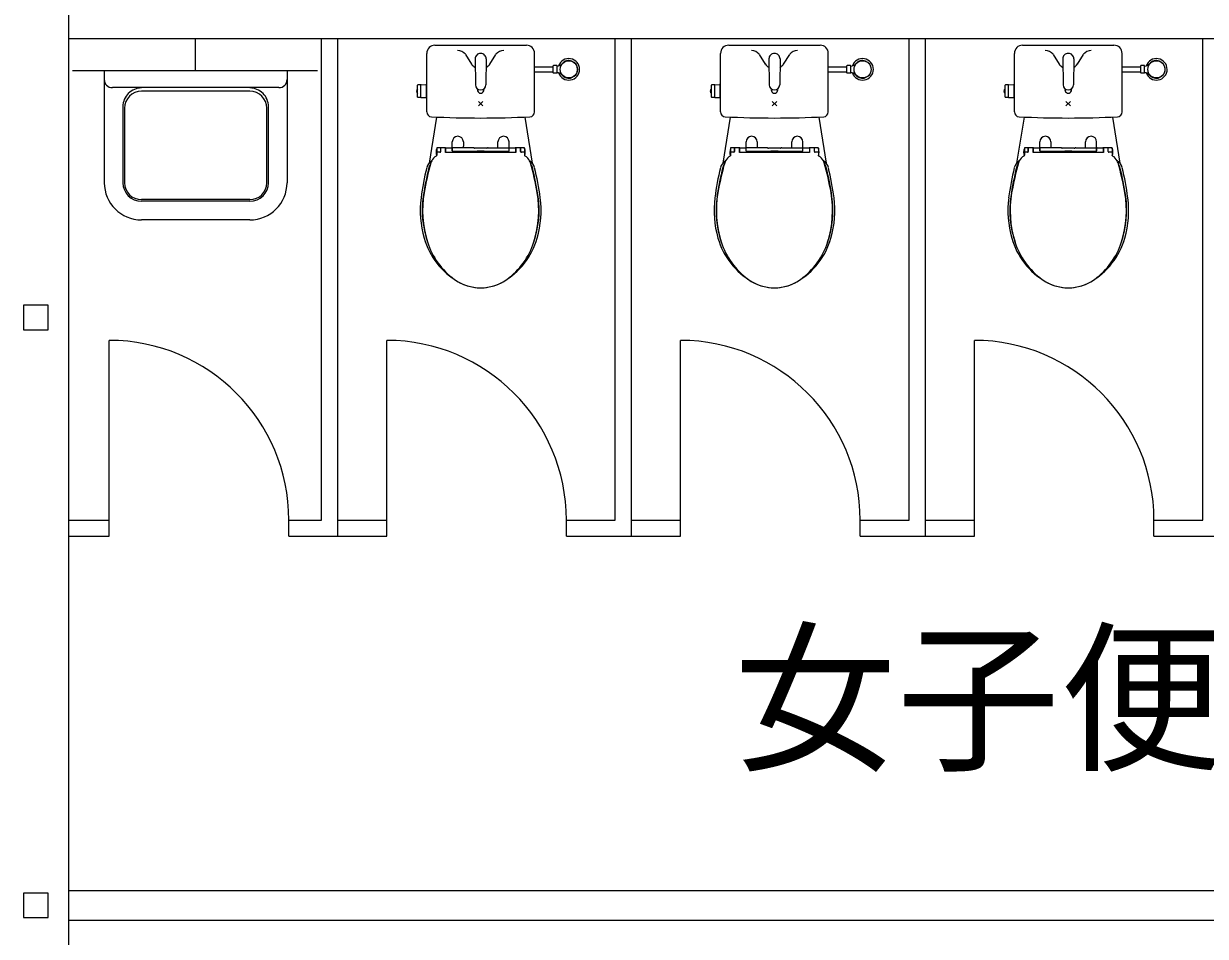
# Model space of a CAD drawing. Units: millimetres at full size, sheet at 1:100. Extents: x -84100 to 167013, y -59450 to 59350.
# Drawn here: x -53991 to -50371, y -21723 to -18928 of the extents above; entities that cross this region are included whole.
import ezdxf
from ezdxf.enums import TextEntityAlignment as Align

# ---------------------------------------------------------------- set-up
doc = ezdxf.new("R2010")
doc.units = ezdxf.units.MM
doc.header["$LTSCALE"] = 100
for name, color, linetype, lineweight in [('0-4_通り芯', 3, 'Continuous', 9), ('0-7_作図線', 7, 'Continuous', 9), ('0-B_部屋面積', 4, 'Continuous', 9)]:
    doc.layers.add(name, color=color, linetype=linetype, lineweight=lineweight)
doc.layers.add('1-E', color=7, linetype='Continuous')
doc.styles.add('ＭＳ ゴシック', font='')
doc.styles.get('ＭＳ ゴシック').set_extended_font_data('MS Gothic')

msp = doc.modelspace()

# ---------------------------------------------------------------- linework, layer by layer
at = {"layer": '0-4_通り芯'}
for p, q in [((-53853.5, -16228.3), (-53853.5, -25228.3)), ((-53853.5, -18973.3), (-47663.5, -18973.3)), ((-53853.5, -21583.3), (-47753.5, -21583.3)), ((-53853.5, -21673.3), (-47663.5, -21673.3))]:
    msp.add_line(p, q, dxfattribs=at)
at = {"layer": '0-7_作図線'}
for points in [[(-53991, -19865.8), (-53916, -19865.8), (-53916, -19790.8), (-53991, -19790.8)], [(-53991, -21665.8), (-53916, -21665.8), (-53916, -21590.8), (-53991, -21590.8)]]:
    msp.add_lwpolyline(points, close=True, dxfattribs=at)
at = {"layer": '0-B_部屋面積'}
for p, q in [((-53466, -18973.3), (-53466, -19073.3)), ((-53078.5, -20448.3), (-53078.5, -18973.3)), ((-53028.5, -20498.3), (-53028.5, -18973.3)), ((-52731, -18994.3), (-52451, -18994.3)), ((-52178.5, -20448.3), (-52178.5, -18973.3)), ((-52128.5, -20498.3), (-52128.5, -18973.3)), ((-51831, -18994.3), (-51551, -18994.3)), ((-51278.5, -20448.3), (-51278.5, -18973.3)), ((-51228.5, -20498.3), (-51228.5, -18973.3)), ((-50931, -18994.3), (-50651, -18994.3)), ((-50378.5, -20448.3), (-50378.5, -18973.3)), ((-52756, -19198.6), (-52756, -19019.3)), ((-52637.7, -19022.3), (-52619, -19051.9)), ((-52608, -19036.5), (-52607, -19115.4)), ((-52574, -19036.5), (-52575, -19115.4)), ((-52563.1, -19051.9), (-52544.4, -19022.3)), ((-52426, -19198.6), (-52426, -19019.3)), ((-51856, -19198.6), (-51856, -19019.3)), ((-51737.7, -19022.3), (-51719, -19051.9)), ((-51708, -19036.5), (-51707, -19115.4)), ((-51674, -19036.5), (-51675, -19115.4)), ((-51663.1, -19051.9), (-51644.4, -19022.3)), ((-51526, -19198.6), (-51526, -19019.3)), ((-50956, -19198.6), (-50956, -19019.3)), ((-50837.7, -19022.3), (-50819, -19051.9)), ((-50808, -19036.5), (-50807, -19115.4)), ((-50774, -19036.5), (-50775, -19115.4)), ((-50763.1, -19051.9), (-50744.4, -19022.3)), ((-50626, -19198.6), (-50626, -19019.3)), ((-53091, -19073.3), (-53841, -19073.3)), ((-53744, -19073.3), (-53744, -19415.3)), ((-53184, -19073.3), (-53184, -19415.3)), ((-52426, -19061), (-52369, -19061)), ((-52426, -19075.6), (-52369, -19075.6)), ((-52369, -19057.4), (-52368.3, -19056.6)), ((-52369, -19079.4), (-52369, -19057.4)), ((-52357.8, -19056.6), (-52368.3, -19056.6)), ((-52357, -19057.4), (-52357.8, -19056.6)), ((-52357, -19079.4), (-52357, -19057.4)), ((-51526, -19061), (-51469, -19061)), ((-51526, -19075.6), (-51469, -19075.6)), ((-51469, -19057.4), (-51468.3, -19056.6)), ((-51469, -19079.4), (-51469, -19057.4)), ((-51457.8, -19056.6), (-51468.3, -19056.6)), ((-51457, -19057.4), (-51457.8, -19056.6)), ((-51457, -19079.4), (-51457, -19057.4)), ((-50626, -19061), (-50569, -19061)), ((-50626, -19075.6), (-50569, -19075.6)), ((-50569, -19057.4), (-50568.3, -19056.6)), ((-50569, -19079.4), (-50569, -19057.4)), ((-50557.8, -19056.6), (-50568.3, -19056.6)), ((-50557, -19057.4), (-50557.8, -19056.6)), ((-50557, -19079.4), (-50557, -19057.4)), ((-52369, -19079.4), (-52368.3, -19080.1)), ((-52357.8, -19080.1), (-52368.3, -19080.1)), ((-52357, -19079.4), (-52357.8, -19080.1)), ((-51469, -19079.4), (-51468.3, -19080.1)), ((-51457.8, -19080.1), (-51468.3, -19080.1)), ((-51457, -19079.4), (-51457.8, -19080.1)), ((-50569, -19079.4), (-50568.3, -19080.1)), ((-50557.8, -19080.1), (-50568.3, -19080.1)), ((-50557, -19079.4), (-50557.8, -19080.1)), ((-53209, -19124.3), (-53719, -19124.3)), ((-53298, -19135.3), (-53630, -19135.3)), ((-52784, -19153.1), (-52784, -19116.6)), ((-52774, -19115.6), (-52783, -19115.6)), ((-52774, -19154.1), (-52774, -19115.6)), ((-52773.7, -19115.3), (-52759.1, -19114.9)), ((-52758, -19115.9), (-52758, -19153.8)), ((-52758, -19118.8), (-52756, -19118.8)), ((-51884, -19153.1), (-51884, -19116.6)), ((-51874, -19115.6), (-51883, -19115.6)), ((-51874, -19154.1), (-51874, -19115.6)), ((-51873.7, -19115.3), (-51859.1, -19114.9)), ((-51858, -19115.9), (-51858, -19153.8)), ((-51858, -19118.8), (-51856, -19118.8)), ((-50984, -19153.1), (-50984, -19116.6)), ((-50974, -19115.6), (-50983, -19115.6)), ((-50974, -19154.1), (-50974, -19115.6)), ((-50973.7, -19115.3), (-50959.1, -19114.9)), ((-50958, -19115.9), (-50958, -19153.8)), ((-50958, -19118.8), (-50956, -19118.8)), ((-53687, -19182.3), (-53687, -19415.3)), ((-53241, -19415.3), (-53241, -19182.3)), ((-52774, -19154.1), (-52783, -19154.1)), ((-52773.7, -19154.3), (-52759.1, -19154.8)), ((-52758, -19150.8), (-52756, -19150.8)), ((-52598.1, -19166.3), (-52584, -19180.4)), ((-52598.1, -19180.4), (-52584, -19166.3)), ((-51874, -19154.1), (-51883, -19154.1)), ((-51873.7, -19154.3), (-51859.1, -19154.8)), ((-51858, -19150.8), (-51856, -19150.8)), ((-51698.1, -19166.3), (-51683.9, -19180.4)), ((-51698.1, -19180.4), (-51683.9, -19166.3)), ((-50974, -19154.1), (-50983, -19154.1)), ((-50973.7, -19154.3), (-50959.1, -19154.8)), ((-50958, -19150.8), (-50956, -19150.8)), ((-50798.1, -19166.3), (-50784, -19180.4)), ((-50798.1, -19180.4), (-50784, -19166.3)), ((-53682, -19187.3), (-53682, -19415.3)), ((-53246, -19415.3), (-53246, -19187.3)), ((-52726.5, -19214.3), (-52749.1, -19355.3)), ((-52455.5, -19214.3), (-52432.9, -19355.3)), ((-51826.5, -19214.3), (-51849.1, -19355.3)), ((-51555.5, -19214.3), (-51532.9, -19355.3)), ((-50926.5, -19214.3), (-50949.1, -19355.3)), ((-50655.5, -19214.3), (-50632.9, -19355.3)), ((-52678, -19318), (-52678, -19290.3)), ((-52644, -19290.3), (-52644, -19303.3)), ((-52538, -19303.3), (-52538, -19290.3)), ((-52504, -19318), (-52504, -19290.3)), ((-51778, -19318), (-51778, -19290.3)), ((-51744, -19290.3), (-51744, -19303.3)), ((-51638, -19303.3), (-51638, -19290.3)), ((-51604, -19318), (-51604, -19290.3)), ((-50878, -19318), (-50878, -19290.3)), ((-50844, -19290.3), (-50844, -19303.3)), ((-50738, -19303.3), (-50738, -19290.3)), ((-50704, -19318), (-50704, -19290.3)), ((-52725.5, -19309.3), (-52725.5, -19331.1)), ((-52715.5, -19322.3), (-52725.5, -19322.3)), ((-52713.7, -19308.3), (-52724.5, -19308.3)), ((-52715.7, -19322.1), (-52723.8, -19322.3)), ((-52713.7, -19308.3), (-52713.7, -19320.1)), ((-52713.5, -19320.3), (-52713.5, -19309.3)), ((-52699.5, -19308.3), (-52712.5, -19308.3)), ((-52698.5, -19309.3), (-52698.5, -19322.7)), ((-52698.3, -19322.7), (-52698.5, -19322.7)), ((-52698.3, -19322.7), (-52698.3, -19309.3)), ((-52621, -19322.7), (-52698.3, -19322.7)), ((-52697.3, -19308.3), (-52679.3, -19308.3)), ((-52678.3, -19309.3), (-52678.3, -19317.1)), ((-52614, -19308.3), (-52677, -19308.3)), ((-52676.2, -19319.1), (-52611, -19318.4)), ((-52644.1, -19303.3), (-52644.1, -19308.3)), ((-52611, -19318.4), (-52602, -19318.3)), ((-52572.4, -19309.3), (-52609.7, -19309.3)), ((-52602, -19318.3), (-52591, -19318.3)), ((-52591, -19318.3), (-52580, -19318.3)), ((-52580, -19318.3), (-52505.8, -19319.1)), ((-52568, -19308.3), (-52505, -19308.3)), ((-52483.8, -19322.7), (-52561, -19322.7)), ((-52537.9, -19308.3), (-52537.9, -19303.3)), ((-52503.8, -19317.1), (-52503.8, -19309.3)), ((-52502.8, -19308.3), (-52484.8, -19308.3)), ((-52483.8, -19309.3), (-52483.8, -19322.7)), ((-52483.5, -19322.7), (-52483.8, -19322.7)), ((-52483.5, -19309.3), (-52483.5, -19322.7)), ((-52469.5, -19308.3), (-52482.5, -19308.3)), ((-52468.5, -19320.3), (-52468.5, -19309.3)), ((-52468.3, -19320.1), (-52468.3, -19308.3)), ((-52457.5, -19308.3), (-52468.3, -19308.3)), ((-52456.5, -19322.3), (-52466.5, -19322.3)), ((-52458.2, -19322.3), (-52466.4, -19322.1)), ((-52456.5, -19309.3), (-52456.5, -19331.1)), ((-51825.5, -19309.3), (-51825.5, -19331.1)), ((-51815.5, -19322.3), (-51825.5, -19322.3)), ((-51813.7, -19308.3), (-51824.5, -19308.3)), ((-51815.7, -19322.1), (-51823.8, -19322.3)), ((-51813.7, -19308.3), (-51813.7, -19320.1)), ((-51813.5, -19320.3), (-51813.5, -19309.3)), ((-51799.5, -19308.3), (-51812.5, -19308.3)), ((-51798.5, -19309.3), (-51798.5, -19322.7)), ((-51798.3, -19322.7), (-51798.5, -19322.7)), ((-51798.3, -19322.7), (-51798.3, -19309.3)), ((-51721, -19322.7), (-51798.3, -19322.7)), ((-51797.3, -19308.3), (-51779.3, -19308.3)), ((-51778.3, -19309.3), (-51778.3, -19317.1)), ((-51714, -19308.3), (-51777, -19308.3)), ((-51776.2, -19319.1), (-51711, -19318.4)), ((-51744.1, -19303.3), (-51744.1, -19308.3)), ((-51711, -19318.4), (-51702, -19318.3)), ((-51672.4, -19309.3), (-51709.7, -19309.3)), ((-51702, -19318.3), (-51691, -19318.3)), ((-51691, -19318.3), (-51680, -19318.3)), ((-51680, -19318.3), (-51605.8, -19319.1)), ((-51668, -19308.3), (-51605, -19308.3)), ((-51583.8, -19322.7), (-51661, -19322.7)), ((-51637.9, -19308.3), (-51637.9, -19303.3)), ((-51603.8, -19317.1), (-51603.8, -19309.3)), ((-51602.8, -19308.3), (-51584.8, -19308.3)), ((-51583.8, -19309.3), (-51583.8, -19322.7)), ((-51583.5, -19322.7), (-51583.8, -19322.7)), ((-51583.5, -19309.3), (-51583.5, -19322.7)), ((-51569.5, -19308.3), (-51582.5, -19308.3)), ((-51568.5, -19320.3), (-51568.5, -19309.3)), ((-51568.3, -19320.1), (-51568.3, -19308.3)), ((-51557.5, -19308.3), (-51568.3, -19308.3)), ((-51556.5, -19322.3), (-51566.5, -19322.3)), ((-51558.2, -19322.3), (-51566.4, -19322.1)), ((-51556.5, -19309.3), (-51556.5, -19331.1)), ((-50925.5, -19309.3), (-50925.5, -19331.1)), ((-50915.5, -19322.3), (-50925.5, -19322.3)), ((-50913.7, -19308.3), (-50924.5, -19308.3)), ((-50915.7, -19322.1), (-50923.8, -19322.3)), ((-50913.7, -19308.3), (-50913.7, -19320.1)), ((-50913.5, -19320.3), (-50913.5, -19309.3)), ((-50899.5, -19308.3), (-50912.5, -19308.3)), ((-50898.5, -19309.3), (-50898.5, -19322.7)), ((-50898.3, -19322.7), (-50898.5, -19322.7)), ((-50898.3, -19322.7), (-50898.3, -19309.3)), ((-50821, -19322.7), (-50898.3, -19322.7)), ((-50897.3, -19308.3), (-50879.3, -19308.3)), ((-50878.3, -19309.3), (-50878.3, -19317.1)), ((-50814, -19308.3), (-50877, -19308.3)), ((-50876.2, -19319.1), (-50811, -19318.4)), ((-50844.1, -19303.3), (-50844.1, -19308.3)), ((-50811, -19318.4), (-50802, -19318.3)), ((-50772.4, -19309.3), (-50809.7, -19309.3)), ((-50802, -19318.3), (-50791, -19318.3)), ((-50791, -19318.3), (-50780, -19318.3)), ((-50780, -19318.3), (-50705.8, -19319.1)), ((-50768, -19308.3), (-50705, -19308.3)), ((-50683.8, -19322.7), (-50761, -19322.7)), ((-50737.9, -19308.3), (-50737.9, -19303.3)), ((-50703.8, -19317.1), (-50703.8, -19309.3)), ((-50702.8, -19308.3), (-50684.8, -19308.3)), ((-50683.8, -19309.3), (-50683.8, -19322.7)), ((-50683.5, -19322.7), (-50683.8, -19322.7)), ((-50683.5, -19309.3), (-50683.5, -19322.7)), ((-50669.5, -19308.3), (-50682.5, -19308.3)), ((-50668.5, -19320.3), (-50668.5, -19309.3)), ((-50668.3, -19320.1), (-50668.3, -19308.3)), ((-50657.5, -19308.3), (-50668.3, -19308.3)), ((-50656.5, -19322.3), (-50666.5, -19322.3)), ((-50658.2, -19322.3), (-50666.4, -19322.1)), ((-50656.5, -19309.3), (-50656.5, -19331.1)), ((-53298, -19467.3), (-53630, -19467.3)), ((-53298, -19472.3), (-53630, -19472.3)), ((-53298, -19529.3), (-53630, -19529.3)), ((-52878.5, -20498.3), (-52878.5, -19898.3)), ((-51978.5, -20498.3), (-51978.5, -19898.3)), ((-51078.5, -20498.3), (-51078.5, -19898.3)), ((-53853.5, -20448.3), (-53728.5, -20448.3)), ((-53178.5, -20448.3), (-53078.5, -20448.3)), ((-53178.5, -20498.3), (-53178.5, -20448.3)), ((-53028.5, -20448.3), (-52878.5, -20448.3)), ((-52328.5, -20498.3), (-52328.5, -20448.3)), ((-52328.5, -20448.3), (-52178.5, -20448.3)), ((-52128.5, -20448.3), (-51978.5, -20448.3)), ((-51428.5, -20498.3), (-51428.5, -20448.3)), ((-51428.5, -20448.3), (-51278.5, -20448.3)), ((-51228.5, -20448.3), (-51078.5, -20448.3)), ((-50528.5, -20498.3), (-50528.5, -20448.3)), ((-50528.5, -20448.3), (-50378.5, -20448.3)), ((-53178.5, -20498.3), (-53028.5, -20498.3)), ((-53028.5, -20498.3), (-52878.5, -20498.3)), ((-52328.5, -20498.3), (-52128.5, -20498.3)), ((-52128.5, -20498.3), (-51978.5, -20498.3)), ((-51428.5, -20498.3), (-51228.5, -20498.3)), ((-51228.5, -20498.3), (-51078.5, -20498.3)), ((-50528.5, -20498.3), (-50328.5, -20498.3))]:
    msp.add_line(p, q, dxfattribs=at)
for points in [[(-52561, -19322.7), (-52562, -19322.7), (-52563.1, -19322.8), (-52564.4, -19322.8), (-52565.8, -19322.8), (-52567.4, -19322.8), (-52569.2, -19322.8), (-52571, -19322.8), (-52573.1, -19322.8), (-52575.2, -19322.8), (-52577.5, -19322.8), (-52580, -19322.8), (-52585.5, -19322.8), (-52591, -19322.8), (-52596.5, -19322.8), (-52602, -19322.8), (-52604.5, -19322.8), (-52606.8, -19322.8), (-52609, -19322.8), (-52611, -19322.8), (-52612.9, -19322.8), (-52614.6, -19322.8), (-52616.2, -19322.8), (-52617.6, -19322.8), (-52618.9, -19322.8), (-52620, -19322.7), (-52621, -19322.7)], [(-51661, -19322.7), (-51662, -19322.7), (-51663.1, -19322.8), (-51664.4, -19322.8), (-51665.8, -19322.8), (-51667.4, -19322.8), (-51669.2, -19322.8), (-51671, -19322.8), (-51673.1, -19322.8), (-51675.2, -19322.8), (-51677.5, -19322.8), (-51680, -19322.8), (-51685.5, -19322.8), (-51691, -19322.8), (-51696.5, -19322.8), (-51702, -19322.8), (-51704.5, -19322.8), (-51706.8, -19322.8), (-51709, -19322.8), (-51711, -19322.8), (-51712.9, -19322.8), (-51714.6, -19322.8), (-51716.2, -19322.8), (-51717.6, -19322.8), (-51718.9, -19322.8), (-51720, -19322.7), (-51721, -19322.7)], [(-50761, -19322.7), (-50762, -19322.7), (-50763.1, -19322.8), (-50764.4, -19322.8), (-50765.8, -19322.8), (-50767.4, -19322.8), (-50769.2, -19322.8), (-50771, -19322.8), (-50773.1, -19322.8), (-50775.2, -19322.8), (-50777.5, -19322.8), (-50780, -19322.8), (-50785.5, -19322.8), (-50791, -19322.8), (-50796.5, -19322.8), (-50802, -19322.8), (-50804.5, -19322.8), (-50806.8, -19322.8), (-50809, -19322.8), (-50811, -19322.8), (-50812.9, -19322.8), (-50814.6, -19322.8), (-50816.2, -19322.8), (-50817.6, -19322.8), (-50818.9, -19322.8), (-50820, -19322.7), (-50821, -19322.7)], [(-53853.5, -20498.3), (-53728.5, -20498.3), (-53728.5, -19898.3)]]:
    msp.add_lwpolyline(points, dxfattribs=at)
for centre in [(-52321, -19068.3), (-51421, -19068.3), (-50521, -19068.3)]:
    msp.add_circle(centre, 26.2, dxfattribs=at)
for centre, radius, start, end in [((-52731, -19019.3), 25, 90, 180), ((-52451, -19019.3), 25, 0, 90), ((-51831, -19019.3), 25, 90, 180), ((-51551, -19019.3), 25, 0, 90), ((-50931, -19019.3), 25, 90, 180), ((-50651, -19019.3), 25, 0, 90), ((-52661.6, -19040.3), 30, 37, 90), ((-52591, -19036.3), 17, 90, 180.7285), ((-52591, -19036.3), 17, 359.2715, 90), ((-52520.4, -19040.3), 30, 90, 143), ((-52321, -19068.3), 33, 199.2468, 160.9013), ((-51761.6, -19040.3), 30, 37, 90), ((-51691, -19036.3), 17, 90, 180.7285), ((-51691, -19036.3), 17, 359.2715, 90), ((-51620.4, -19040.3), 30, 90, 143), ((-51421, -19068.3), 33, 199.2468, 160.9013), ((-50861.6, -19040.3), 30, 37, 90), ((-50791, -19036.3), 17, 90, 180.7285), ((-50791, -19036.3), 17, 359.2715, 90), ((-50720.4, -19040.3), 30, 90, 143), ((-50521, -19068.3), 33, 199.2468, 160.9013), ((-52591, -19034.3), 33, 212.1017, 239.6694), ((-52591, -19034.3), 33, 300.3306, 327.8983), ((-52357, -19038.1), 20, 270, 320.0063), ((-52321, -19068.3), 27, 220.1418, 140.0063), ((-51691, -19034.3), 33, 212.1017, 239.6694), ((-51691, -19034.3), 33, 300.3306, 327.8983), ((-51457, -19038.1), 20, 270, 320.0063), ((-51421, -19068.3), 27, 220.1418, 140.0063), ((-50791, -19034.3), 33, 212.1017, 239.6694), ((-50791, -19034.3), 33, 300.3306, 327.8983), ((-50557, -19038.1), 20, 270, 320.0063), ((-50521, -19068.3), 27, 220.1418, 140.0063), ((-53719, -19099.3), 25, 180, 270), ((-53209, -19099.3), 25, 270, 360), ((-52357, -19098.6), 20, 40.1418, 90), ((-51457, -19098.6), 20, 40.1418, 90), ((-50557, -19098.6), 20, 40.1418, 90), ((-53630, -19182.3), 57, 89.9637, 180), ((-53630, -19187.3), 52, 90, 180), ((-53298, -19182.3), 57, 0, 90.0363), ((-53298, -19187.3), 52, 0, 90), ((-52779.7, -19134.8), 8.3, 121.203, 238.797), ((-52783, -19116.6), 1, 90, 180), ((-52773.7, -19115.6), 0.3, 91.7899, 180), ((-52759, -19115.9), 1, 0, 91.7899), ((-52591, -19115.4), 16, 180, 360), ((-52591, -19131.3), 10, 162.1567, 17.8433), ((-51879.7, -19134.8), 8.3, 121.203, 238.797), ((-51883, -19116.6), 1, 90, 180), ((-51873.7, -19115.6), 0.3, 91.7899, 180), ((-51859, -19115.9), 1, 0, 91.7899), ((-51691, -19115.4), 16, 180, 360), ((-51691, -19131.3), 10, 162.1567, 17.8433), ((-50979.7, -19134.8), 8.3, 121.203, 238.797), ((-50983, -19116.6), 1, 90, 180), ((-50973.7, -19115.6), 0.3, 91.7899, 180), ((-50959, -19115.9), 1, 0, 91.7899), ((-50791, -19115.4), 16, 180, 360), ((-50791, -19131.3), 10, 162.1567, 17.8433), ((-52783, -19153.1), 1, 180, 270), ((-52773.7, -19154), 0.3, 180, 268.2101), ((-52759, -19153.8), 1, 268.2101, 360), ((-51883, -19153.1), 1, 180, 270), ((-51873.7, -19154), 0.3, 180, 268.2101), ((-51859, -19153.8), 1, 268.2101, 360), ((-50983, -19153.1), 1, 180, 270), ((-50973.7, -19154), 0.3, 180, 268.2101), ((-50959, -19153.8), 1, 268.2101, 360), ((-52741, -19198.6), 15, 180.0002, 267.1227), ((-52591, -16217.3), 3000, 267.1196, 270), ((-52591, -16217.3), 3000, 269.9999, 272.8803), ((-52441, -19198.6), 15, 272.8813, 360), ((-51841, -19198.6), 15, 180.0002, 267.1227), ((-51691, -16217.3), 3000, 267.1196, 270), ((-51691, -16217.3), 3000, 269.9999, 272.8803), ((-51541, -19198.6), 15, 272.8813, 360), ((-50941, -19198.6), 15, 180.0002, 267.1227), ((-50791, -16217.3), 3000, 267.1196, 270), ((-50791, -16217.3), 3000, 269.9999, 272.8803), ((-50641, -19198.6), 15, 272.8813, 360), ((-52661, -19290.3), 17, 0, 180), ((-52521, -19290.3), 17, 0, 180), ((-51761, -19290.3), 17, 0, 180), ((-51621, -19290.3), 17, 0, 180), ((-50861, -19290.3), 17, 0, 180), ((-50721, -19290.3), 17, 0, 180), ((-52697.8, -19322.3), 30, 157.4597, 200.2406), ((-52724.5, -19309.3), 1, 90, 180), ((-52724.5, -19323.3), 1, 90, 180), ((-52715.7, -19320.1), 2, 271.7013, 360), ((-52715.5, -19320.3), 2, 270, 360), ((-52712.5, -19309.3), 1, 90, 180), ((-52699.5, -19309.3), 1, 0, 90), ((-52697.3, -19309.3), 1, 90, 180), ((-52679.3, -19309.3), 1, 0, 90), ((-52676.3, -19317.1), 2, 180, 208.955), ((-52676.3, -19317.1), 2, 208.955, 270.9765), ((-52677, -19309.3), 1, 90, 180), ((-52614, -19313.3), 5, 64.1581, 90), ((-52609.7, -19304.3), 5, 244.1581, 270), ((-52572.4, -19304.3), 5, 270, 295.8419), ((-52568, -19313.3), 5, 90, 115.8419), ((-52505.8, -19317.1), 2, 269.0462, 331.045), ((-52505, -19309.3), 1, 0, 90), ((-52505.8, -19317.1), 2, 331.045, 360), ((-52502.8, -19309.3), 1, 90, 180), ((-52484.8, -19309.3), 1, 0, 90), ((-52482.5, -19309.3), 1, 90, 180), ((-52469.5, -19309.3), 1, 0, 90), ((-52466.5, -19320.3), 2, 180, 270), ((-52466.3, -19320.1), 2, 180, 268.2986), ((-52457.5, -19309.3), 1, 0, 90), ((-52457.5, -19323.3), 1, 0, 90), ((-52484.2, -19322.3), 30, 339.7594, 22.5403), ((-51797.8, -19322.3), 30, 157.4597, 200.2406), ((-51824.5, -19309.3), 1, 90, 180), ((-51824.5, -19323.3), 1, 90, 180), ((-51815.7, -19320.1), 2, 271.7013, 360), ((-51815.5, -19320.3), 2, 270, 360), ((-51812.5, -19309.3), 1, 90, 180), ((-51799.5, -19309.3), 1, 0, 90), ((-51797.3, -19309.3), 1, 90, 180), ((-51779.3, -19309.3), 1, 0, 90), ((-51776.3, -19317.1), 2, 180, 208.955), ((-51776.3, -19317.1), 2, 208.955, 270.9765), ((-51777, -19309.3), 1, 90, 180), ((-51714, -19313.3), 5, 64.1581, 90), ((-51709.7, -19304.3), 5, 244.1581, 270), ((-51672.4, -19304.3), 5, 270, 295.8419), ((-51668, -19313.3), 5, 90, 115.8419), ((-51605.8, -19317.1), 2, 269.0462, 331.045), ((-51605, -19309.3), 1, 0, 90), ((-51605.8, -19317.1), 2, 331.045, 360), ((-51602.8, -19309.3), 1, 90, 180), ((-51584.8, -19309.3), 1, 0, 90), ((-51582.5, -19309.3), 1, 90, 180), ((-51569.5, -19309.3), 1, 0, 90), ((-51566.5, -19320.3), 2, 180, 270), ((-51566.3, -19320.1), 2, 180, 268.2986), ((-51557.5, -19309.3), 1, 0, 90), ((-51557.5, -19323.3), 1, 0, 90), ((-51584.2, -19322.3), 30, 339.7594, 22.5403), ((-50897.8, -19322.3), 30, 157.4597, 200.2406), ((-50924.5, -19309.3), 1, 90, 180), ((-50924.5, -19323.3), 1, 90, 180), ((-50915.7, -19320.1), 2, 271.7013, 360), ((-50915.5, -19320.3), 2, 270, 360), ((-50912.5, -19309.3), 1, 90, 180), ((-50899.5, -19309.3), 1, 0, 90), ((-50897.3, -19309.3), 1, 90, 180), ((-50879.3, -19309.3), 1, 0, 90), ((-50876.3, -19317.1), 2, 180, 208.955), ((-50876.3, -19317.1), 2, 208.955, 270.9765), ((-50877, -19309.3), 1, 90, 180), ((-50814, -19313.3), 5, 64.1581, 90), ((-50809.7, -19304.3), 5, 244.1581, 270), ((-50772.4, -19304.3), 5, 270, 295.8419), ((-50768, -19313.3), 5, 90, 115.8419), ((-50705.8, -19317.1), 2, 269.0462, 331.045), ((-50705, -19309.3), 1, 0, 90), ((-50705.8, -19317.1), 2, 331.045, 360), ((-50702.8, -19309.3), 1, 90, 180), ((-50684.8, -19309.3), 1, 0, 90), ((-50682.5, -19309.3), 1, 90, 180), ((-50669.5, -19309.3), 1, 0, 90), ((-50666.5, -19320.3), 2, 180, 270), ((-50666.3, -19320.1), 2, 180, 268.2986), ((-50657.5, -19309.3), 1, 0, 90), ((-50657.5, -19323.3), 1, 0, 90), ((-50684.2, -19322.3), 30, 339.7594, 22.5403), ((-51916.8, -19591.8), 860, 163.9895, 170.2508), ((-52722.3, -19377.8), 35, 122.1422, 166.0171), ((-52715.5, -19377.8), 35, 145.9236, 165.6984), ((-52709.8, -19364.2), 35, 152.7403, 163.9895), ((-52709.8, -19364.2), 35, 119.483, 152.7403), ((-52728.5, -19331.1), 3, 299.483, 328.6076), ((-52728.5, -19331.1), 3, 328.6076, 360), ((-52453.5, -19331.1), 3, 180, 211.3923), ((-52453.5, -19331.1), 3, 211.3923, 240.517), ((-52472.2, -19364.2), 35, 27.2597, 60.517), ((-52472.2, -19364.2), 35, 16.0105, 27.2597), ((-52459.7, -19377.8), 35, 13.9829, 57.8578), ((-53265.2, -19591.8), 860, 9.7492, 16.0105), ((-52466.5, -19377.8), 35, 14.3016, 34.0763), ((-51016.8, -19591.8), 860, 163.9895, 170.2508), ((-51822.3, -19377.8), 35, 122.1422, 166.0171), ((-51815.5, -19377.8), 35, 145.9236, 165.6984), ((-51809.8, -19364.2), 35, 152.7403, 163.9895), ((-51809.8, -19364.2), 35, 119.483, 152.7403), ((-51828.5, -19331.1), 3, 299.483, 328.6076), ((-51828.5, -19331.1), 3, 328.6076, 360), ((-51553.5, -19331.1), 3, 180, 211.3923), ((-51553.5, -19331.1), 3, 211.3923, 240.517), ((-51572.2, -19364.2), 35, 27.2597, 60.517), ((-51572.2, -19364.2), 35, 16.0105, 27.2597), ((-51559.7, -19377.8), 35, 13.9829, 57.8578), ((-52365.2, -19591.8), 860, 9.7492, 16.0105), ((-51566.5, -19377.8), 35, 14.3016, 34.0763), ((-50116.8, -19591.8), 860, 163.9895, 170.2508), ((-50922.3, -19377.8), 35, 122.1422, 166.0171), ((-50915.5, -19377.8), 35, 145.9236, 165.6984), ((-50909.8, -19364.2), 35, 152.7403, 163.9895), ((-50909.8, -19364.2), 35, 119.483, 152.7403), ((-50928.5, -19331.1), 3, 299.483, 328.6076), ((-50928.5, -19331.1), 3, 328.6076, 360), ((-50653.5, -19331.1), 3, 180, 211.3923), ((-50653.5, -19331.1), 3, 211.3923, 240.517), ((-50672.2, -19364.2), 35, 27.2597, 60.517), ((-50672.2, -19364.2), 35, 16.0105, 27.2597), ((-50659.7, -19377.8), 35, 13.9829, 57.8578), ((-51465.2, -19591.8), 860, 9.7492, 16.0105), ((-50666.5, -19377.8), 35, 14.3016, 34.0763), ((-51980, -19562.7), 800, 166.0171, 172.7344), ((-51935.5, -19576.7), 840, 165.6984, 171.8559), ((-53246.6, -19576.7), 840, 8.144, 14.3016), ((-53202.1, -19562.7), 800, 7.2656, 13.9829), ((-51080, -19562.7), 800, 166.0171, 172.7344), ((-51035.5, -19576.7), 840, 165.6984, 171.8559), ((-52346.6, -19576.7), 840, 8.144, 14.3016), ((-52302.1, -19562.7), 800, 7.2656, 13.9829), ((-50180, -19562.7), 800, 166.0171, 172.7344), ((-50135.5, -19576.7), 840, 165.6984, 171.8559), ((-51446.6, -19576.7), 840, 8.144, 14.3016), ((-51402.1, -19562.7), 800, 7.2656, 13.9829), ((-53630, -19415.3), 114, 180, 270), ((-53630, -19415.3), 57, 180, 270), ((-53630, -19415.3), 52, 180, 270), ((-53298, -19415.3), 57, 270, 360), ((-53298, -19415.3), 52, 270, 360), ((-53298, -19415.3), 114, 270, 360), ((-52469, -19500.3), 307, 172.7344, 196.0572), ((-52469, -19500.3), 301, 171.856, 198.7834), ((-52449, -19500.3), 320, 170.2508, 197.5017), ((-52713, -19500.3), 301, 341.2166, 8.144), ((-52733, -19500.3), 320, 342.4982, 9.7492), ((-52713, -19500.3), 307, 343.9428, 7.2656), ((-51569, -19500.3), 307, 172.7344, 196.0572), ((-51569, -19500.3), 301, 171.856, 198.7834), ((-51549, -19500.3), 320, 170.2508, 197.5017), ((-51813, -19500.3), 301, 341.2166, 8.144), ((-51833, -19500.3), 320, 342.4982, 9.7492), ((-51813, -19500.3), 307, 343.9428, 7.2656), ((-50669, -19500.3), 307, 172.7344, 196.0572), ((-50669, -19500.3), 301, 171.856, 198.7834), ((-50649, -19500.3), 320, 170.2508, 197.5017), ((-50913, -19500.3), 301, 341.2166, 8.144), ((-50933, -19500.3), 320, 342.4982, 9.7492), ((-50913, -19500.3), 307, 343.9428, 7.2656), ((-52545.9, -19522.5), 227, 196.0572, 239.9109), ((-52539.6, -19528.9), 225, 197.5017, 234.263), ((-52636.1, -19522.5), 227, 300.0891, 343.9428), ((-52642.4, -19528.9), 225, 305.737, 342.4982), ((-51645.9, -19522.5), 227, 196.0572, 239.9109), ((-51639.6, -19528.9), 225, 197.5017, 234.263), ((-51736.1, -19522.5), 227, 300.0891, 343.9428), ((-51742.4, -19528.9), 225, 305.737, 342.4982), ((-50745.9, -19522.5), 227, 196.0572, 239.9109), ((-50739.6, -19528.9), 225, 197.5017, 234.263), ((-50836.1, -19522.5), 227, 300.0891, 343.9428), ((-50842.4, -19528.9), 225, 305.737, 342.4982), ((-52591, -19600.3), 137, 234.263, 305.737), ((-52591, -19600.3), 137, 239.9109, 300.0891), ((-51691, -19600.3), 137, 234.263, 305.737), ((-51691, -19600.3), 137, 239.9109, 300.0891), ((-50791, -19600.3), 137, 234.263, 305.737), ((-50791, -19600.3), 137, 239.9109, 300.0891), ((-53728.5, -20448.3), 550, 0, 90), ((-52878.5, -20448.3), 550, 0, 90), ((-51978.5, -20448.3), 550, 0, 90), ((-51078.5, -20448.3), 550, 0, 90)]:
    msp.add_arc(centre, radius, start, end, dxfattribs=at)

# ---------------------------------------------------------------- texts
at = {"layer": '1-E', "style": 'ＭＳ ゴシック'}
msp.add_text('女子便所', height=366.6, dxfattribs=at).set_placement((-51816.3, -21287.5), align=Align.BOTTOM_LEFT)

doc.saveas('drawing.dxf')
